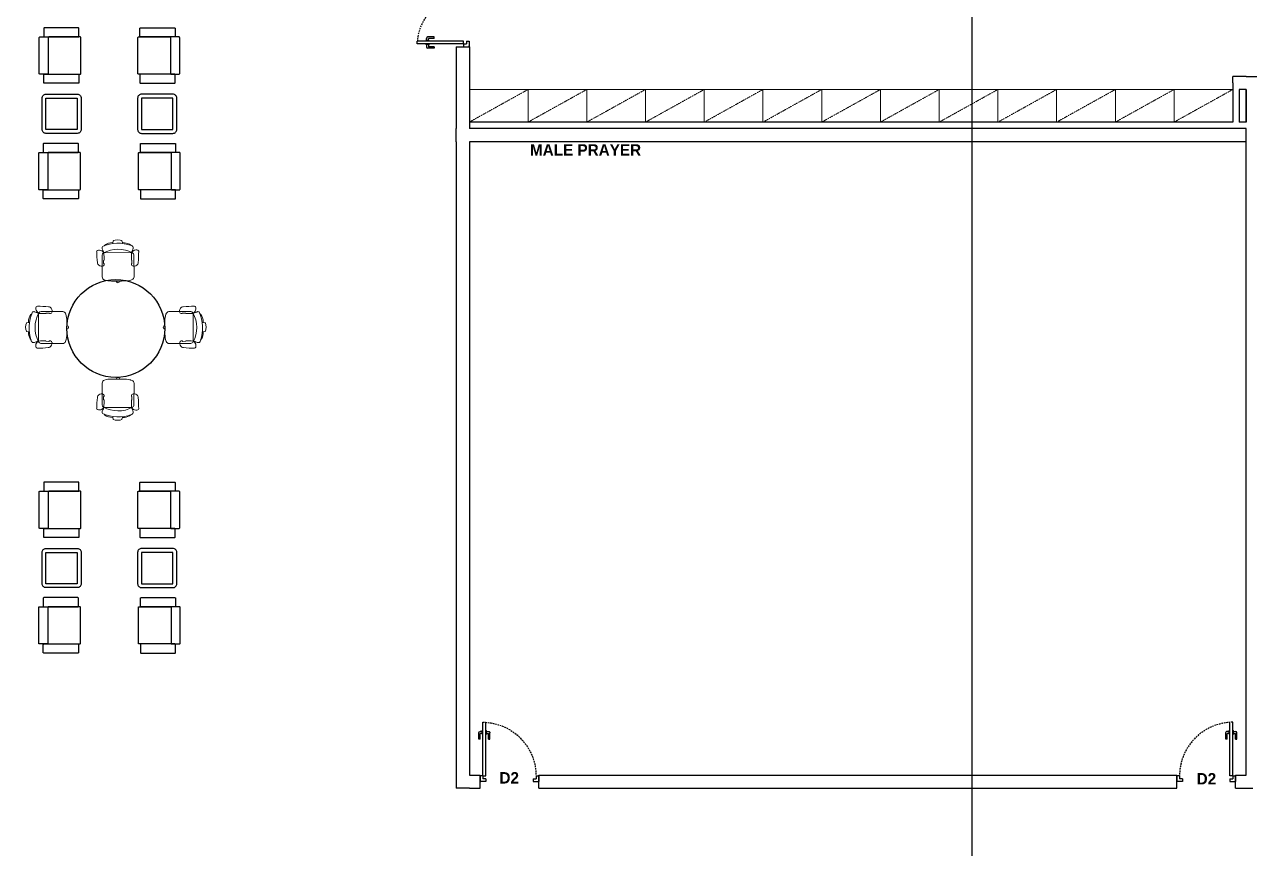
# Model space of a CAD drawing. Header units: inches. Extents: x 478327 to 492265, y -26791 to -22136.
# Drawn here: x 480680 to 481524, y -25693 to -25125 of the extents above; entities that cross this region are included whole.
import ezdxf

# ---------------------------------------------------------------- set-up
doc = ezdxf.new("R2010")
doc.units = ezdxf.units.IN
doc.header["$MEASUREMENT"] = 0
doc.linetypes.add('DASHED', pattern=[0.75, 0.5, -0.25])
doc.linetypes.add('HIDDEN2', pattern=[0.1875, 0.125, -0.0625])
doc.layers.add('A-furniture', color=8, linetype='Continuous', lineweight=9)
doc.layers.add('I-ANNO-TEXT', color=7, linetype='Continuous', lineweight=18)
for name, color, linetype in [('C-RD-TEXT-TITLE', 4, 'Continuous'), ('I-DOORS', 104, 'Continuous'), ('I-FURN', 1, 'Continuous'), ('I-WALL-IN', 3, 'Continuous')]:
    doc.layers.add(name, color=color, linetype=linetype)
doc.styles.add('MICRO', font='')
doc.styles.get('MICRO').set_extended_font_data('MicrogrammaSSi', bold=True)

# ---------------------------------------------------------------- blocks, each defined once
blk = doc.blocks.new('EIHFEOUH')
at = {"linetype": 'ByBlock'}
for points in [[(275, 0), (-275, 0, 0.414214), (-285, -10), (-285, -130, 0.414214), (-275, -140), (275, -140, 0.414214), (285, -130), (285, -10, 0.414214)], [(-415, -70), (-295, -70, -0.414214), (-285, -80), (-285, -600, -0.414214), (-295, -610), (-415, -610, -0.414214), (-425, -600), (-425, -80, -0.414214)], [(-275, -140), (275, -140, -0.414214), (285, -150), (285, -630, -0.414214), (275, -640), (-275, -640, -0.414214), (-285, -630), (-285, -150, -0.414214)], [(415, -70), (295, -70, 0.414214), (285, -80), (285, -600, 0.414214), (295, -610), (415, -610, 0.414214), (425, -600), (425, -80, 0.414214)]]:
    blk.add_lwpolyline(points, format="xyb", close=True, dxfattribs=at)
blk = doc.blocks.new('A$C6A0E07C9')
at = {"layer": 'A-furniture'}
for p, q in [((-0.269, 0.177), (-0.266, 0.205)), ((-0.214, 0.272), (0.118, 0.288)), ((-0.012, 0.242), (-0.025, 0.242)), ((-0.011, 0.243), (-0.012, 0.242)), ((-0.008, 0.248), (-0.011, 0.243)), ((-0.011, 0.243), (-0.011, 0.243)), ((0.038, 0.251), (-0.003, 0.25)), ((0.042, 0.251), (0.045, 0.247)), ((0.045, 0.247), (0.046, 0.246)), ((0.046, 0.246), (0.048, 0.245)), ((0.048, 0.245), (0.048, 0.245)), ((0.159, 0.25), (0.179, -0.167)), ((-0.291, 0.02), (-0.289, 0.029)), ((-0.288, 0.01), (-0.291, 0.02)), ((-0.289, 0.029), (-0.284, 0.038)), ((-0.282, 0.002), (-0.288, 0.01)), ((-0.284, 0.038), (-0.276, 0.044)), ((-0.274, -0.003), (-0.282, 0.002)), ((-0.276, 0.044), (-0.267, 0.046)), ((0.315, 0.121), (0.306, 0.12)), ((0.313, 0.121), (0.347, 0.116)), ((0.315, 0.152), (0.319, 0.129)), ((0.351, 0.113), (0.36, 0.088)), ((0.364, 0.015), (0.358, -0.011)), ((0.36, 0.088), (0.366, 0.051)), ((0.366, 0.051), (0.364, 0.015)), ((-0.264, -0.004), (-0.274, -0.003)), ((0.009, -0.176), (-0.004, -0.177)), ((0.009, -0.176), (0.009, -0.176)), ((0.01, -0.176), (0.009, -0.176)), ((0.013, -0.182), (0.01, -0.176)), ((0.059, -0.18), (0.018, -0.183)), ((0.063, -0.179), (0.066, -0.175)), ((0.066, -0.175), (0.067, -0.174)), ((0.067, -0.174), (0.069, -0.173)), ((0.069, -0.173), (0.069, -0.173)), ((0.296, -0.147), (0.284, -0.159)), ((0.311, -0.022), (0.322, -0.023)), ((0.32, -0.023), (0.355, -0.015)), ((0.355, -0.015), (0.356, -0.013)), ((0.356, -0.013), (0.358, -0.011)), ((-0.189, -0.217), (0.143, -0.2))]:
    blk.add_line(p, q, dxfattribs=at)
for centre, radius, start, end in [((0.594, -0.035), 0.893, 162.1203, 164.4323), ((-0.21, 0.223), 0.0487, 94.526, 161.0109), ((0.027, 0.278), 0.0792, 129.4999, 189.1152), ((-0.022, 0.271), 0.0292, 192.0047, 264.4409), ((0.007, 0.283), 0.0635, 94.0792, 117.5938), ((-0.004, 0.244), 0.00623, 84.8455, 131.3174), ((0.224, -0.892), 1.257, 92.3594, 100.1757), ((0.037, 0.241), 0.0101, 64.5281, 88.6391), ((0.001, 1.553), 1.309, 272.0899, 276.676), ((0.117, 0.241), 0.0463, 34.0902, 88.4441), ((0.149, 0.274), 0.0211, 279.8693, 313.3434), ((-0.249, 0.025), 0.471, 334.5973, 30.9732), ((0.17, 0.245), 0.0129, 130.1366, 158.0173), ((0.187, 0.181), 0.0779, 100.0525, 108.2672), ((0.108, 0.326), 0.0879, 309.6726, 333.0223), ((0.172, 0.345), 0.0192, 28.1256, 89.2436), ((-1.125, 2.793), 2.849, 297.1157, 298.0695), ((-0.92, -0.013), 1.143, 14.0931, 15.0056), ((0.121, 0.323), 0.0749, 330.3794, 24.513), ((0.234, 0.223), 0.0597, 72.5282, 107.7011), ((0.195, 0.222), 0.0806, 25.5198, 45.5387), ((-0.301, 0.026), 0.614, 339.6108, 22.0467), ((0.128, 0.125), 0.189, 8.0925, 40.8276), ((0.182, 0.142), 0.452, 175.5289, 182.0991), ((72.219, 3.627), 72.574, 182.76527, 182.92488), ((0.31, 0.129), 0.0088, 301.088, 3.1667), ((0.347, 0.111), 0.00513, 22.8184, 91.0076), ((0.081, -0.062), 0.341, 182.481, 200.7553), ((-0.186, -0.16), 0.0572, 202.8821, 266.1169), ((0.002, -0.206), 0.0292, 101.2525, 173.6887), ((0.017, -0.177), 0.00623, 234.376, 280.848), ((0.058, -0.17), 0.0101, 277.0543, 301.1654), ((0.152, -1.479), 1.309, 89.0174, 93.6036), ((0.138, -0.155), 0.0449, 276.7939, 330.1521), ((0.172, -0.191), 0.0211, 52.3501, 85.8241), ((0.197, -0.155), 0.0211, 212.6602, 229.0352), ((0.163, -0.292), 0.122, 63.0548, 80.6357), ((0.136, -0.248), 0.0879, 32.6712, 56.0209), ((-0.92, -0.013), 1.143, 350.6964, 351.6126), ((0.324, 0.055), 0.26, 246.1539, 250.8174), ((0.254, -0.14), 0.0518, 269.3553, 293.3788), ((0.116, -0.038), 0.211, 328.6962, 1.8079), ((0.318, -0.031), 0.00903, 2.1237, 63.3709), ((0.052, -0.207), 0.0792, 176.5782, 236.1936), ((0.031, -0.214), 0.0635, 248.0997, 271.6142), ((0.131, 0.976), 1.257, 265.5178, 273.334), ((0.202, -0.26), 0.0192, 276.4498, 337.5679), ((0.149, -0.244), 0.0749, 341.1805, 35.314), ((0.249, -0.153), 0.0392, 254.2998, 275.9911)]:
    blk.add_arc(centre, radius, start, end, dxfattribs=at)
blk = doc.blocks.new('door 1')
for p, q in [((86, 0), (0, 0)), ((0, -90), (0, 0)), ((86, -43), (86, 0)), ((814, 0), (900, 0)), ((814, -43), (814, 0)), ((900, -90), (900, 0)), ((43, -90), (0, -90)), ((86, -43), (43, -43)), ((43, -90), (43, -43)), ((43, -90), (43, -43)), ((43, -90), (43, -911)), ((43, -90), (86, -90)), ((86, -90), (86, -909)), ((814, -43), (857, -43)), ((857, -90), (857, -43)), ((857, -90), (857, -43)), ((857, -90), (900, -90)), ((857, -90), (857, -90)), ((-21, -652), (-21, -749)), ((0, -652), (-21, -652)), ((0, -652), (0, -738)), ((32, -738), (0, -738)), ((32, -727), (32, -781)), ((43, -727), (32, -727)), ((86, -727), (96, -727)), ((96, -727), (96, -781)), ((96, -738), (129, -738)), ((129, -652), (129, -738)), ((129, -652), (150, -652)), ((150, -652), (150, -749)), ((32, -770), (0, -770)), ((43, -781), (32, -781)), ((86, -781), (96, -781)), ((96, -770), (129, -770))]:
    blk.add_line(p, q)
at = {"linetype": 'DASHED', "ltscale": 50}
blk.add_arc((32, -86), 825, 270.745, 1.3972, dxfattribs=at)
for centre, start, end in [((0, -749), 180, 270), ((129, -749), 270, 0)]:
    blk.add_arc(centre, 21.4, start, end)
blk = doc.blocks.new('pivot door')
blk.add_line((-188253, -329835), (-188265, -329835))
at = {"layer": 'I-DOORS', "rotation": 180}
blk.add_blockref('door 1', (-188253, -329835), dxfattribs=at)
blk = doc.blocks.new('solid door-1500')
for p, q in [((410495, -4754), (410495, -4047)), ((410537, -4754), (410537, -4047)), ((411866, -4754), (411866, -4047)), ((411909, -4754), (411909, -4047)), ((410430, -4306), (410430, -4209)), ((410452, -4306), (410430, -4306)), ((410484, -4188), (410452, -4188)), ((410484, -4220), (410452, -4220)), ((410452, -4306), (410452, -4220)), ((410484, -4231), (410484, -4177)), ((410495, -4177), (410484, -4177)), ((410495, -4231), (410484, -4231)), ((410537, -4177), (410548, -4177)), ((410537, -4231), (410548, -4231)), ((410548, -4231), (410548, -4177)), ((410548, -4188), (410580, -4188)), ((410548, -4220), (410580, -4220)), ((410580, -4306), (410580, -4220)), ((410580, -4306), (410602, -4306)), ((410602, -4306), (410602, -4209)), ((411802, -4306), (411802, -4209)), ((411823, -4306), (411802, -4306)), ((411855, -4188), (411823, -4188)), ((411855, -4220), (411823, -4220)), ((411823, -4306), (411823, -4220)), ((411866, -4177), (411855, -4177)), ((411855, -4231), (411855, -4177)), ((411866, -4231), (411855, -4231)), ((411909, -4177), (411920, -4177)), ((411909, -4231), (411920, -4231)), ((411920, -4231), (411920, -4177)), ((411920, -4188), (411952, -4188)), ((411920, -4220), (411952, -4220)), ((411952, -4306), (411952, -4220)), ((411952, -4306), (411973, -4306)), ((411973, -4306), (411973, -4209)), ((410495, -4754), (410452, -4754)), ((410452, -4754), (410452, -4844)), ((410452, -4844), (410464, -4844)), ((410537, -4844), (410452, -4844)), ((410495, -4754), (410537, -4754)), ((410495, -4754), (410495, -4801)), ((410495, -4754), (410495, -4801)), ((410537, -4801), (410495, -4801)), ((410537, -4801), (410537, -4844)), ((411909, -4754), (411866, -4754)), ((411866, -4801), (411866, -4844)), ((411866, -4801), (411909, -4801)), ((411866, -4844), (411952, -4844)), ((411909, -4754), (411909, -4801)), ((411909, -4754), (411909, -4801)), ((411909, -4754), (411952, -4754)), ((411952, -4844), (411940, -4844)), ((411952, -4754), (411952, -4844))]:
    blk.add_line(p, q)
for points in [[(410495, -4047), (410537, -4047)], [(411909, -4047), (411866, -4047)]]:
    blk.add_lwpolyline(points)
at = {"linetype": 'DASHED', "ltscale": 50}
for centre, start, end in [((410495, -4754), 0, 86.5254), ((411909, -4754), 93.4746, 180)]:
    blk.add_arc(centre, 707, start, end, dxfattribs=at)
for centre, start, end in [((410452, -4209), 90, 180), ((410580, -4209), 0, 90), ((411823, -4209), 90, 180), ((411952, -4209), 0, 90)]:
    blk.add_arc(centre, 21.4, start, end)

msp = doc.modelspace()

# ---------------------------------------------------------------- linework, layer by layer
at = {"layer": 'A-furniture', "linetype": 'HIDDEN2'}
for p, q in [((480986.376, -25192.481, 6.93), (481026.876, -25169.981, 6.93)), ((481026.876, -25192.481, 6.93), (481067.376, -25169.981, 6.93)), ((481067.376, -25192.481, 6.93), (481107.876, -25169.981, 6.93)), ((481107.876, -25192.481, 6.93), (481148.376, -25169.981, 6.93)), ((481148.376, -25192.481, 6.93), (481188.876, -25169.981, 6.93)), ((481188.876, -25192.481, 6.93), (481229.376, -25169.981, 6.93)), ((481229.376, -25192.481, 6.93), (481269.876, -25169.981, 6.93)), ((481269.876, -25192.481, 6.93), (481310.376, -25169.981, 6.93)), ((481310.376, -25192.481, 6.93), (481350.876, -25169.981, 6.93)), ((481350.876, -25192.481, 6.93), (481391.376, -25169.981, 6.93)), ((481391.376, -25192.481, 6.93), (481431.876, -25169.981, 6.93)), ((481431.876, -25192.481, 6.93), (481472.376, -25169.981, 6.93)), ((481472.376, -25192.481, 6.93), (481512.876, -25169.981, 6.93))]:
    msp.add_line(p, q, dxfattribs=at)
at = {"layer": 'A-furniture', "elevation": 6.93}
for points in [[(481026.876, -25192.481), (481026.876, -25169.981), (480986.376, -25169.981), (480986.376, -25192.481)], [(481067.376, -25192.481), (481067.376, -25169.981), (481026.876, -25169.981), (481026.876, -25192.481)], [(481107.876, -25192.481), (481107.876, -25169.981), (481067.376, -25169.981), (481067.376, -25192.481)], [(481148.376, -25192.481), (481148.376, -25169.981), (481107.876, -25169.981), (481107.876, -25192.481)], [(481188.876, -25192.481), (481188.876, -25169.981), (481148.376, -25169.981), (481148.376, -25192.481)], [(481229.376, -25192.481), (481229.376, -25169.981), (481188.876, -25169.981), (481188.876, -25192.481)], [(481269.876, -25192.481), (481269.876, -25169.981), (481229.376, -25169.981), (481229.376, -25192.481)], [(481310.376, -25192.481), (481310.376, -25169.981), (481269.876, -25169.981), (481269.876, -25192.481)], [(481350.876, -25192.481), (481350.876, -25169.981), (481310.376, -25169.981), (481310.376, -25192.481)], [(481391.376, -25192.481), (481391.376, -25169.981), (481350.876, -25169.981), (481350.876, -25192.481)], [(481431.876, -25192.481), (481431.876, -25169.981), (481391.376, -25169.981), (481391.376, -25192.481)], [(481472.376, -25192.481), (481472.376, -25169.981), (481431.876, -25169.981), (481431.876, -25192.481)], [(481512.876, -25192.481), (481512.876, -25169.981), (481472.376, -25169.981), (481472.376, -25192.481)]]:
    msp.add_lwpolyline(points, close=True, dxfattribs=at)
at = {"layer": 'C-RD-TEXT-TITLE', "ltscale": 0.5, "const_width": 1, "elevation": 6.93}
msp.add_lwpolyline([(481452.561, -26640.023), (481333.096, -26640.023), (481333.096, -22601.892), (481460.526, -22601.892)], dxfattribs=at)
at = {"layer": 'I-FURN', "elevation": 6.93}
for points in [[(480718.711, -25175.945), (480718.711, -25197.545, -0.4142136), (480716.011, -25200.245), (480694.411, -25200.245, -0.4142136), (480691.711, -25197.545), (480691.711, -25175.945, -0.4142136), (480694.411, -25173.245), (480716.011, -25173.245, -0.4142136)], [(480757.645, -25175.945), (480757.645, -25197.545, 0.4142136), (480760.345, -25200.245), (480781.945, -25200.245, 0.4142136), (480784.645, -25197.545), (480784.645, -25175.945, 0.4142136), (480781.945, -25173.245), (480760.345, -25173.245, 0.4142136)], [(480718.711, -25489.167), (480718.711, -25510.767, -0.4142136), (480716.011, -25513.467), (480694.411, -25513.467, -0.4142136), (480691.711, -25510.767), (480691.711, -25489.167, -0.4142136), (480694.411, -25486.467), (480716.011, -25486.467, -0.4142136)], [(480757.645, -25489.167), (480757.645, -25510.767, 0.4142136), (480760.345, -25513.467), (480781.945, -25513.467, 0.4142136), (480784.645, -25510.767), (480784.645, -25489.167, 0.4142136), (480781.945, -25486.467), (480760.345, -25486.467, 0.4142136)]]:
    msp.add_lwpolyline(points, format="xyb", close=True, dxfattribs=at)
for points in [[(480716.011, -25175.945), (480716.011, -25197.545), (480694.411, -25197.545), (480694.411, -25175.945)], [(480760.345, -25175.945), (480760.345, -25197.545), (480781.945, -25197.545), (480781.945, -25175.945)], [(480716.011, -25489.167), (480716.011, -25510.767), (480694.411, -25510.767), (480694.411, -25489.167)], [(480760.345, -25489.167), (480760.345, -25510.767), (480781.945, -25510.767), (480781.945, -25489.167)]]:
    msp.add_lwpolyline(points, close=True, dxfattribs=at)
at = {"layer": 'I-FURN'}
msp.add_circle((480742.616, -25334.764, 6.93), 33.75, dxfattribs=at)
at = {"layer": 'I-WALL-IN'}
for p, q in [((480977.376, -25140.518, 6.93), (480981.876, -25140.518, 6.93)), ((480981.876, -25140.518, 6.93), (480986.376, -25140.518, 6.93)), ((481512.876, -25165.481, 6.93), (481512.876, -25160.981, 6.93)), ((481517.376, -25160.981, 6.93), (481512.876, -25160.981, 6.93)), ((481512.876, -25165.481, 6.93), (481512.876, -25192.481, 6.93)), ((481522.14, -25160.981, 6.93), (481517.376, -25160.981, 6.93)), ((481522.14, -25160.981, 6.93), (481531.14, -25160.981, 6.93)), ((481522.14, -25169.981, 6.93), (481517.376, -25169.981, 6.93)), ((481517.376, -25169.981, 6.93), (481517.376, -25192.481, 6.93)), ((481522.14, -25169.981, 6.93), (481522.14, -25192.481, 6.93)), ((480977.376, -25205.981, 6.93), (480977.376, -25196.981, 6.93)), ((480977.376, -25647.246, 6.93), (480977.376, -25651.746, 6.93)), ((480993.801, -25647.246, 6.93), (480993.801, -25642.746, 6.93)), ((480993.801, -25651.746, 6.93), (480993.801, -25647.246, 6.93)), ((481034.301, -25647.246, 6.93), (481034.301, -25642.746, 6.93)), ((481034.301, -25651.746, 6.93), (481034.301, -25647.246, 6.93)), ((481474.215, -25647.246, 6.93), (481474.215, -25642.746, 6.93)), ((481474.215, -25651.746, 6.93), (481474.215, -25647.246, 6.93)), ((481514.715, -25647.246, 6.93), (481514.715, -25642.746, 6.93)), ((481514.715, -25651.746, 6.93), (481514.715, -25647.246, 6.93)), ((480986.376, -25651.746, 6.93), (480977.376, -25651.746, 6.93)), ((481522.14, -25651.746, 6.93), (481526.64, -25651.746, 6.93))]:
    msp.add_line(p, q, dxfattribs=at)
at = {"layer": 'I-WALL-IN', "elevation": 6.93}
for points in [[(480977.376, -25140.518), (480977.376, -25196.981)], [(480986.376, -25140.518), (480986.376, -25196.981)], [(481522.14, -25192.481), (481522.14, -25169.981)], [(481512.876, -25192.481), (480986.376, -25192.481)], [(481522.14, -25196.981), (480986.376, -25196.981)], [(481522.14, -25192.481), (481517.376, -25192.481)], [(481522.14, -25642.746), (481522.14, -25196.981)], [(480977.376, -25205.981), (480977.376, -25647.246)], [(480986.376, -25205.981), (480986.376, -25642.746)], [(481522.14, -25205.981), (480986.376, -25205.981)], [(480986.376, -25642.746), (480993.801, -25642.746)], [(481034.301, -25642.746), (481474.215, -25642.746)], [(481514.715, -25642.746), (481522.14, -25642.746)], [(480986.376, -25651.746), (480993.801, -25651.746)], [(481034.301, -25651.746), (481474.215, -25651.746)], [(481514.715, -25651.746), (481522.14, -25651.746)]]:
    msp.add_lwpolyline(points, dxfattribs=at)

# ---------------------------------------------------------------- block references
at = {"layer": 'A-furniture'}
for p, xscale, yscale, zscale, rotation in [((480742.42, -25290.194, 6.93), -45.00000000000906, 45, 45, 273.1434728385179), ((480696.952, -25332.425, 6.93), 45.00000000027777, 45.00000000027777, 45.00000000027777, 176.8565271613339), ((480788.279, -25332.425, 6.93), -45.00000000027777, 45, 45, 183.1434728386661), ((480742.42, -25381.521, 6.93), 45.00000000000906, 45.00000000000906, 45.00000000000906, 266.8565271614821)]:
    msp.add_blockref('A$C6A0E07C9', p, dxfattribs=dict(at, xscale=xscale, yscale=yscale, zscale=zscale, rotation=rotation))
at = {"layer": 'I-DOORS', "xscale": 0.04499999998952262, "yscale": 0.04499999998952262, "zscale": 0.04499999998952262, "rotation": 90}
msp.add_blockref('solid door-1500', (480768.385, -43610.845, 6.93), dxfattribs=at)
at = {"layer": 'I-DOORS'}
for p, xscale, yscale, zscale in [((472522.41, -10804.661, 6.93), -0.04500000025145709, 0.04499999998952262, 0.04499999999999744), ((489986.106, -10804.661, 6.93), 0.04500000025145709, 0.04500000025145709, 0.04500000025145709)]:
    msp.add_blockref('pivot door', p, dxfattribs=dict(at, xscale=xscale, yscale=yscale, zscale=zscale))
at = {"layer": 'I-FURN', "yscale": 0.04499999998952262}
for p, xscale, zscale, rotation in [((480689.724, -25146.605, 6.93), -0.04499999998952262, 0.04499999999999744, 90), ((480786.631, -25146.605, 6.93), 0.04499999998952262, 0.04499999998952262, 270), ((480689.404, -25226.278, 6.93), -0.04499999998952262, 0.04499999999999744, 90), ((480786.952, -25226.278, 6.93), 0.04499999998952262, 0.04499999998952262, 270), ((480689.724, -25459.827, 6.93), -0.04499999998952262, 0.04499999999999744, 90), ((480786.631, -25459.827, 6.93), 0.04499999998952262, 0.04499999998952262, 270), ((480689.404, -25539.501, 6.93), -0.04499999998952262, 0.04499999999999744, 90), ((480786.952, -25539.501, 6.93), 0.04499999998952262, 0.04499999998952262, 270)]:
    msp.add_blockref('EIHFEOUH', p, dxfattribs=dict(at, xscale=xscale, zscale=zscale, rotation=rotation))

# ---------------------------------------------------------------- texts
at = {"layer": 'I-ANNO-TEXT', "char_height": 7.875, "attachment_point": 1, "style": 'MICRO'}
for s, width, insert in [('{\\fBahnschrift Light|b1|i0|c0|p34;MALE PRAYER }', 3060.25658, (481028.191, -25207.753, 6.93)), ('{\\fBahnschrift Light|b1|i0|c0|p34;D2}', 7.40993, (481007.147, -25640.676, 6.93)), ('{\\fBahnschrift Light|b1|i0|c0|p34;D2}', 7.40993, (481487.942, -25641.325, 6.93))]:
    msp.add_mtext_dynamic_manual_height_columns(s, width=width, gutter_width=1.5, heights=[0], dxfattribs=dict(at, insert=insert))

doc.saveas('drawing.dxf')
